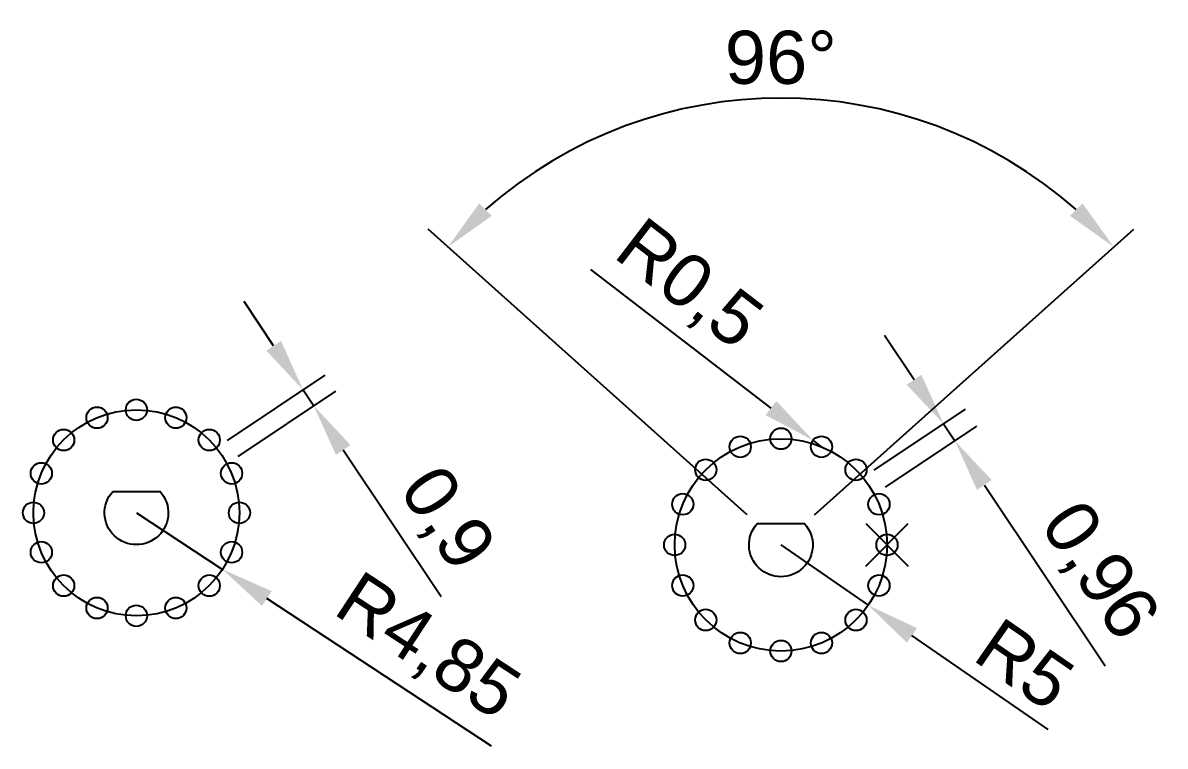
# Model space of a CAD drawing. Header units: millimetres. Extents: x 20 to 1076, y 2 to 180.
# Drawn here: x 19.6 to 73.4, y 14 to 48.1 of the extents above; entities that cross this region are included whole.
import ezdxf

# ---------------------------------------------------------------- set-up
doc = ezdxf.new("R2010")
doc.units = ezdxf.units.MM
doc.header["$PDMODE"] = 3
doc.layers.add('sizes', color=102, linetype='Continuous')
doc.styles.get("Standard").update_dxf_attribs({"font": 'arial.ttf'})
doc.dimstyles.new('ISO-25', dxfattribs={"dimtxt": 2.5, "dimasz": 2.5, "dimexe": 1.25, "dimexo": 0.625, "dimtad": 1, "dimtxsty": 'Standard', "dimcen": 2.5, "dimadec": 0, "dimazin": 0, "dimtfac": 1, "dimtmove": 0, "dimatfit": 3, "dimfxl": 1, "dimarcsym": 0})

# ---------------------------------------------------------------- blocks, each defined once
blk = doc.blocks.new('*D119')
at = {"layer": 'Defpoints', "color": 0, "transparency": 16777216}
for p in [(33.352, 30.038), (28.764, 28.058), (29.266, 27.307)]:
    blk.add_point(p, dxfattribs=at)
at = {"layer": 'sizes', "color": 0, "lineweight": -2, "transparency": 16777216}
for p, q in [((31.461, 32.867), (30.072, 34.946)), ((29.284, 28.405), (33.89, 31.483)), ((29.786, 27.655), (34.391, 30.732)), ((32.85, 30.788), (33.352, 30.038)), ((34.741, 27.959), (39.356, 21.052))]:
    blk.add_line(p, q, dxfattribs=at)
at = {"layer": 'sizes', "color": 0, "transparency": 16777216}
for points in [[(31.808, 33.098), (31.115, 32.635), (32.85, 30.788)], [(35.087, 28.19), (34.394, 27.727), (33.352, 30.038)]]:
    blk.add_solid(points, dxfattribs=at)
at = {"layer": 'sizes', "color": 0, "transparency": 16777216, "insert": (39.511, 24.648), "char_height": 2.5, "attachment_point": 5, "rotation": 303.75}
blk.add_mtext('0,9', dxfattribs=at)
blk = doc.blocks.new('*D120')
at = {"layer": 'Defpoints', "color": 0, "transparency": 16777216}
for p in [(25, 25), (29.053, 22.336)]:
    blk.add_point(p, dxfattribs=at)
at = {"layer": 'sizes', "color": 0, "lineweight": -2, "transparency": 16777216}
for p, q in [((25, 25), (29.053, 22.336)), ((41.716, 14.01), (31.142, 20.962))]:
    blk.add_line(p, q, dxfattribs=at)
at = {"layer": 'sizes', "color": 0, "transparency": 16777216}
blk.add_solid([(31.371, 21.311), (30.913, 20.614), (29.053, 22.336)], dxfattribs=at)
at = {"layer": 'sizes', "color": 0, "transparency": 16777216, "insert": (38.642, 18.577), "char_height": 2.5, "attachment_point": 5, "rotation": 326.6787}
blk.add_mtext('R4,85', dxfattribs=at)
blk = doc.blocks.new('*D143')
at = {"layer": 'Defpoints', "color": 0, "transparency": 16777216}
for p in [(63.546, 28.388), (59.221, 26.654), (59.755, 25.855)]:
    blk.add_point(p, dxfattribs=at)
at = {"layer": 'sizes', "color": 0, "lineweight": -2, "transparency": 16777216}
for p, q in [((61.623, 31.266), (60.234, 33.344)), ((59.741, 27.001), (64.051, 29.882)), ((60.275, 26.202), (64.585, 29.082)), ((63.012, 29.187), (63.546, 28.388)), ((64.935, 26.309), (70.625, 17.793))]:
    blk.add_line(p, q, dxfattribs=at)
at = {"layer": 'sizes', "color": 0, "transparency": 16777216}
for points in [[(61.969, 31.497), (61.276, 31.034), (63.012, 29.187)], [(65.281, 26.54), (64.588, 26.077), (63.546, 28.388)]]:
    blk.add_solid(points, dxfattribs=at)
at = {"layer": 'sizes', "color": 0, "transparency": 16777216, "insert": (70.243, 22.193), "char_height": 2.5, "attachment_point": 5, "rotation": 303.75}
blk.add_mtext('0,96', dxfattribs=at)
blk = doc.blocks.new('*D144')
at = {"layer": 'Defpoints', "color": 0, "transparency": 16777216}
for p in [(56.867, 28.413), (57.263, 28.109)]:
    blk.add_point(p, dxfattribs=at)
at = {"layer": 'sizes', "color": 0, "lineweight": -2, "transparency": 16777216}
for p, q in [((46.382, 36.454), (54.883, 29.935)), ((57.263, 28.109), (56.867, 28.413))]:
    blk.add_line(p, q, dxfattribs=at)
at = {"layer": 'sizes', "color": 0, "transparency": 16777216}
blk.add_solid([(55.136, 30.265), (54.629, 29.604), (56.867, 28.413)], dxfattribs=at)
at = {"layer": 'sizes', "color": 0, "transparency": 16777216, "insert": (50.935, 35.643), "char_height": 2.5, "attachment_point": 5, "rotation": 322.5158}
blk.add_mtext('R0,5', dxfattribs=at)
blk = doc.blocks.new('*D145')
at = {"layer": 'Defpoints', "color": 0, "transparency": 16777216}
for p in [(55.35, 23.49), (59.464, 20.648)]:
    blk.add_point(p, dxfattribs=at)
at = {"layer": 'sizes', "color": 0, "lineweight": -2, "transparency": 16777216}
for p, q in [((55.35, 23.49), (59.464, 20.648)), ((67.939, 14.793), (61.521, 19.227))]:
    blk.add_line(p, q, dxfattribs=at)
at = {"layer": 'sizes', "color": 0, "transparency": 16777216}
blk.add_solid([(61.758, 19.57), (61.284, 18.884), (59.464, 20.648)], dxfattribs=at)
at = {"layer": 'sizes', "color": 0, "transparency": 16777216, "insert": (66.836, 17.86), "char_height": 2.5, "attachment_point": 5, "rotation": 325.3632}
blk.add_mtext('R5', dxfattribs=at)
blk = doc.blocks.new('*D146')
at = {"layer": 'Defpoints', "color": 0, "transparency": 16777216}
for p in [(61.172, 43.71), (54.232, 24.49), (56.468, 24.49), (55.35, 23.49)]:
    blk.add_point(p, dxfattribs=at)
at = {"layer": 'sizes', "color": 0, "lineweight": -2, "transparency": 16777216}
for p, q in [((53.766, 24.906), (38.734, 38.351)), ((56.934, 24.906), (71.966, 38.351))]:
    blk.add_line(p, q, dxfattribs=at)
blk.add_arc((55.35, 23.49), 21.042, 48.6215, 131.3785, dxfattribs=at)
at = {"layer": 'sizes', "color": 0, "transparency": 16777216}
for points in [[(41.734, 38.983), (41.147, 39.575), (39.666, 37.518)], [(69.553, 39.575), (68.966, 38.983), (71.034, 37.518)]]:
    blk.add_solid(points, dxfattribs=at)
at = {"layer": 'sizes', "color": 0, "transparency": 16777216, "insert": (55.35, 46.433), "char_height": 2.5, "attachment_point": 5}
blk.add_mtext('96°', dxfattribs=at)

msp = doc.modelspace()

# ---------------------------------------------------------------- linework, layer by layer
for points in [[(23.882, 26), (26.118, 26, -2.236068)], [(54.232, 24.49), (56.468, 24.49, -2.236068)]]:
    msp.add_lwpolyline(points, format="xyb", close=True)
for centre, radius in [((25, 29.85), 0.5), ((25, 25), 4.85), ((23.144, 29.481), 0.5), ((26.856, 29.481), 0.5), ((21.571, 28.429), 0.5), ((28.429, 28.429), 0.5), ((53.437, 28.109), 0.5), ((55.35, 28.49), 0.5), ((57.263, 28.109), 0.5), ((55.35, 23.49), 5), ((51.814, 27.025), 0.5), ((58.886, 27.025), 0.5), ((20.519, 26.856), 0.5), ((29.481, 26.856), 0.5), ((50.731, 25.403), 0.5), ((59.969, 25.403), 0.5), ((20.15, 25), 0.5), ((29.85, 25), 0.5), ((50.35, 23.49), 0.5), ((60.35, 23.49), 0.5), ((20.519, 23.144), 0.5), ((29.481, 23.144), 0.5), ((21.571, 21.571), 0.5), ((28.429, 21.571), 0.5), ((50.731, 21.576), 0.5), ((59.969, 21.576), 0.5), ((23.144, 20.519), 0.5), ((26.856, 20.519), 0.5), ((25, 20.15), 0.5), ((51.814, 19.954), 0.5), ((58.886, 19.954), 0.5), ((53.437, 18.87), 0.5), ((57.263, 18.87), 0.5), ((55.35, 18.49), 0.5)]:
    msp.add_circle(centre, radius)
msp.add_point((60.35, 23.49))

# ---------------------------------------------------------------- dimensions: what is measured, and where the dimension line sits
at = {"layer": 'sizes'}
dim = msp.add_angular_dim_3p(base=(61.172, 43.71), center=(55.35, 23.49), p1=(54.232, 24.49), p2=(56.468, 24.49), dimstyle='ISO-25', dxfattribs=at)
dim.commit()
dim.dimension.update_dxf_attribs({"geometry": '*D146', "text_midpoint": (55.35, 46.433)})
for center, mpoint, picture, middle in [((57.263, 28.109), (56.867, 28.413), '*D144', (50.935, 35.643)), ((25, 25), (29.053, 22.336), '*D120', (38.642, 18.577)), ((55.35, 23.49), (59.464, 20.648), '*D145', (66.836, 17.86))]:
    dim = msp.add_radius_dim(center=center, mpoint=mpoint, dimstyle='ISO-25', dxfattribs=at)
    dim.commit()
    dim.dimension.update_dxf_attribs({"geometry": picture, "text_midpoint": middle})
for p1, p2, distance, picture, middle in [((28.764, 28.058), (29.266, 27.307), 4.914, '*D119', (39.511, 24.648)), ((59.221, 26.654), (59.755, 25.855), 4.559, '*D143', (70.243, 22.193))]:
    dim = msp.add_aligned_dim(p1=p1, p2=p2, distance=distance, dimstyle='ISO-25', dxfattribs=at)
    dim.commit()
    dim.dimension.update_dxf_attribs({"geometry": picture, "text_midpoint": middle})

doc.saveas('drawing.dxf')
